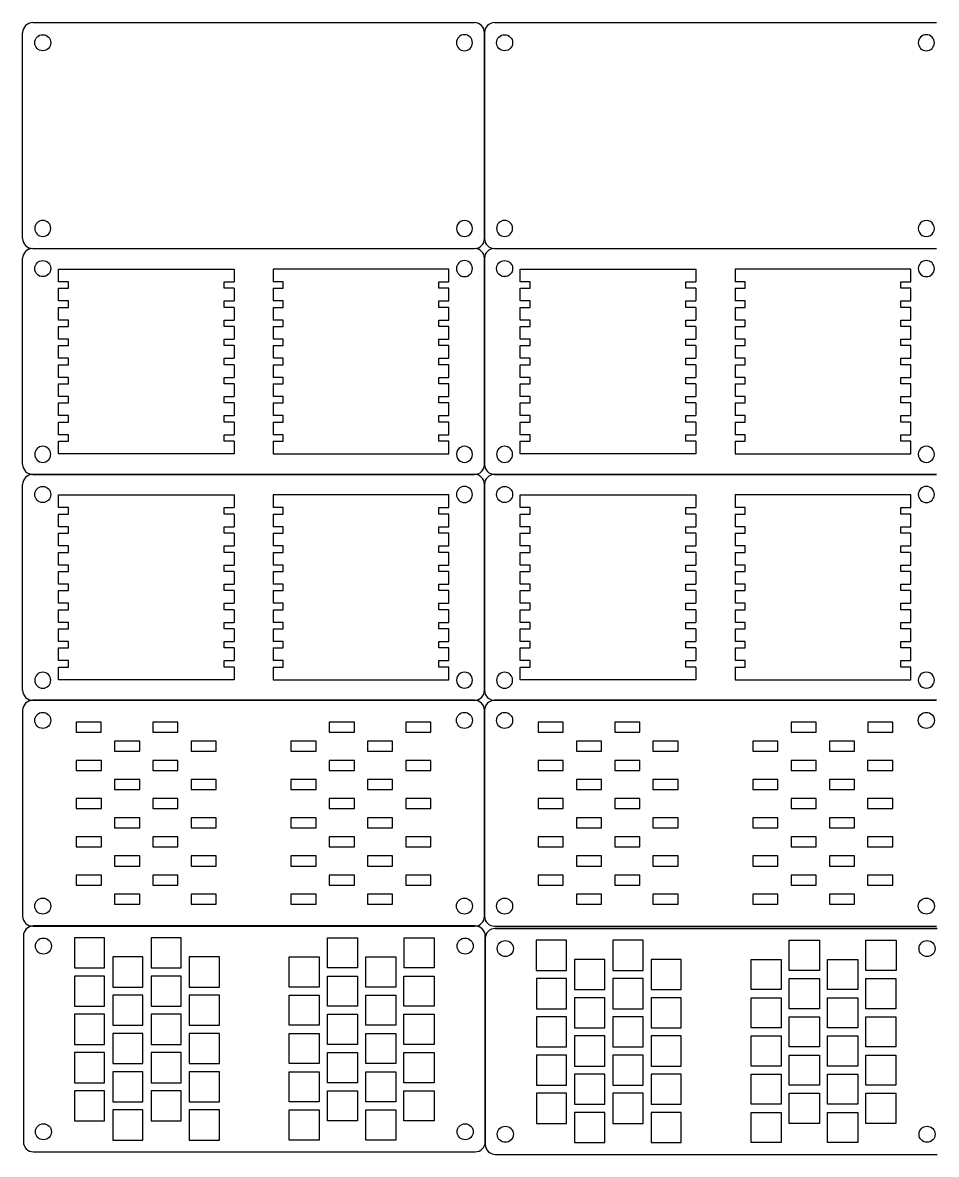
# Model space of a CAD drawing. Header units: millimetres. Extents: x 1 to 277, y -46 to 180.
# Drawn here: x 0.6 to 182.6, y -45.8 to 179.7 of the extents above; entities that cross this region are included whole.
import ezdxf

# ---------------------------------------------------------------- set-up
doc = ezdxf.new("R2010")
doc.units = ezdxf.units.MM

msp = doc.modelspace()

# ---------------------------------------------------------------- linework, layer by layer
for points in [[(2.56, 179.66), (90.56, 179.66)], [(94.56, 179.66), (182.56, 179.66)], [(0.56, 136.66), (0.56, 177.66)], [(92.56, 136.66), (92.56, 177.66)], [(92.56, 177.66), (92.56, 136.66)], [(2.56, 134.66), (90.56, 134.66)], [(2.56, 134.66), (90.56, 134.66)], [(94.56, 134.66), (182.56, 134.66)], [(94.56, 134.66), (182.56, 134.66)], [(0.56, 91.66), (0.56, 132.66)], [(92.56, 91.66), (92.56, 132.66)], [(92.56, 91.66), (92.56, 132.66)], [(92.56, 132.66), (92.56, 91.66)], [(7.67, 128.04), (7.67, 130.56), (42.67, 130.56)], [(42.67, 130.56), (42.67, 128.04)], [(50.45, 130.56), (50.45, 128.04)], [(85.45, 128.04), (85.45, 130.56), (50.45, 130.56)], [(99.67, 128.04), (99.67, 130.56), (134.67, 130.56)], [(134.67, 130.56), (134.67, 128.04)], [(142.45, 130.56), (142.45, 128.04)], [(177.45, 128.04), (177.45, 130.56), (142.45, 130.56)], [(7.67, 126.75), (9.67, 126.75), (9.67, 128.04), (7.67, 128.04)], [(7.67, 124.23), (7.67, 126.75)], [(40.67, 126.75), (40.67, 128.04)], [(40.67, 128.04), (42.67, 128.04)], [(42.67, 126.75), (40.67, 126.75)], [(42.67, 126.75), (42.67, 124.23)], [(52.45, 128.04), (50.45, 128.04)], [(50.45, 126.75), (52.45, 126.75)], [(50.45, 126.75), (50.45, 124.23)], [(52.45, 126.75), (52.45, 128.04)], [(85.45, 126.75), (83.45, 126.75), (83.45, 128.04), (85.45, 128.04)], [(85.45, 124.23), (85.45, 126.75)], [(99.67, 126.75), (101.67, 126.75), (101.67, 128.04), (99.67, 128.04)], [(99.67, 124.23), (99.67, 126.75)], [(132.67, 126.75), (132.67, 128.04)], [(132.67, 128.04), (134.67, 128.04)], [(134.67, 126.75), (132.67, 126.75)], [(134.67, 126.75), (134.67, 124.23)], [(144.45, 128.04), (142.45, 128.04)], [(142.45, 126.75), (144.45, 126.75)], [(142.45, 126.75), (142.45, 124.23)], [(144.45, 126.75), (144.45, 128.04)], [(177.45, 126.75), (175.45, 126.75), (175.45, 128.04), (177.45, 128.04)], [(177.45, 124.23), (177.45, 126.75)], [(9.67, 124.23), (7.67, 124.23)], [(9.67, 120.42), (7.67, 120.42), (7.67, 122.94), (9.67, 122.94), (9.67, 124.23)], [(40.67, 122.94), (40.67, 124.23)], [(40.67, 124.23), (42.67, 124.23)], [(52.45, 124.23), (50.45, 124.23)], [(52.45, 122.94), (52.45, 124.23)], [(83.45, 124.23), (85.45, 124.23)], [(83.45, 120.42), (85.45, 120.42), (85.45, 122.94), (83.45, 122.94), (83.45, 124.23)], [(101.67, 124.23), (99.67, 124.23)], [(101.67, 120.42), (99.67, 120.42), (99.67, 122.94), (101.67, 122.94), (101.67, 124.23)], [(132.67, 122.94), (132.67, 124.23)], [(132.67, 124.23), (134.67, 124.23)], [(144.45, 124.23), (142.45, 124.23)], [(144.45, 122.94), (144.45, 124.23)], [(175.45, 124.23), (177.45, 124.23)], [(175.45, 120.42), (177.45, 120.42), (177.45, 122.94), (175.45, 122.94), (175.45, 124.23)], [(42.67, 122.94), (40.67, 122.94)], [(42.67, 122.94), (42.67, 120.42)], [(50.45, 122.94), (50.45, 120.42)], [(50.45, 122.94), (52.45, 122.94)], [(134.67, 122.94), (132.67, 122.94)], [(134.67, 122.94), (134.67, 120.42)], [(142.45, 122.94), (142.45, 120.42)], [(142.45, 122.94), (144.45, 122.94)], [(9.67, 119.13), (9.67, 120.42)], [(40.67, 119.13), (40.67, 120.42)], [(40.67, 120.42), (42.67, 120.42)], [(52.45, 120.42), (50.45, 120.42)], [(52.45, 119.13), (52.45, 120.42)], [(83.45, 119.13), (83.45, 120.42)], [(101.67, 119.13), (101.67, 120.42)], [(132.67, 119.13), (132.67, 120.42)], [(132.67, 120.42), (134.67, 120.42)], [(144.45, 120.42), (142.45, 120.42)], [(144.45, 119.13), (144.45, 120.42)], [(175.45, 119.13), (175.45, 120.42)], [(9.67, 112.8), (7.67, 112.8), (7.67, 115.32), (9.67, 115.32), (9.67, 116.61), (7.67, 116.61), (7.67, 119.13), (9.67, 119.13)], [(42.67, 119.13), (40.67, 119.13)], [(42.67, 119.13), (42.67, 116.61)], [(50.45, 119.13), (50.45, 116.61)], [(50.45, 119.13), (52.45, 119.13)], [(83.45, 112.8), (85.45, 112.8), (85.45, 115.32), (83.45, 115.32), (83.45, 116.61), (85.45, 116.61), (85.45, 119.13), (83.45, 119.13)], [(101.67, 112.8), (99.67, 112.8), (99.67, 115.32), (101.67, 115.32), (101.67, 116.61), (99.67, 116.61), (99.67, 119.13), (101.67, 119.13)], [(134.67, 119.13), (132.67, 119.13)], [(134.67, 119.13), (134.67, 116.61)], [(142.45, 119.13), (142.45, 116.61)], [(142.45, 119.13), (144.45, 119.13)], [(175.45, 112.8), (177.45, 112.8), (177.45, 115.32), (175.45, 115.32), (175.45, 116.61), (177.45, 116.61), (177.45, 119.13), (175.45, 119.13)], [(40.67, 115.32), (40.67, 116.61)], [(40.67, 116.61), (42.67, 116.61)], [(42.67, 115.32), (40.67, 115.32)], [(42.67, 115.32), (42.67, 112.8)], [(52.45, 116.61), (50.45, 116.61)], [(50.45, 115.32), (50.45, 112.8)], [(50.45, 115.32), (52.45, 115.32)], [(52.45, 115.32), (52.45, 116.61)], [(132.67, 115.32), (132.67, 116.61)], [(132.67, 116.61), (134.67, 116.61)], [(134.67, 115.32), (132.67, 115.32)], [(134.67, 115.32), (134.67, 112.8)], [(144.45, 116.61), (142.45, 116.61)], [(142.45, 115.32), (142.45, 112.8)], [(142.45, 115.32), (144.45, 115.32)], [(144.45, 115.32), (144.45, 116.61)], [(9.67, 111.51), (9.67, 112.8)], [(40.67, 111.51), (40.67, 112.8)], [(40.67, 112.8), (42.67, 112.8)], [(52.45, 112.8), (50.45, 112.8)], [(52.45, 111.51), (52.45, 112.8)], [(83.45, 111.51), (83.45, 112.8)], [(101.67, 111.51), (101.67, 112.8)], [(132.67, 111.51), (132.67, 112.8)], [(132.67, 112.8), (134.67, 112.8)], [(144.45, 112.8), (142.45, 112.8)], [(144.45, 111.51), (144.45, 112.8)], [(175.45, 111.51), (175.45, 112.8)], [(7.67, 93.75), (7.67, 96.27), (9.67, 96.27), (9.67, 97.56), (7.67, 97.56), (7.67, 100.08), (9.67, 100.08), (9.67, 101.37), (7.67, 101.37), (7.67, 103.89), (9.67, 103.89), (9.67, 105.18), (7.67, 105.18), (7.67, 107.7), (9.67, 107.7), (9.67, 108.99), (7.67, 108.99), (7.67, 111.51), (9.67, 111.51)], [(42.67, 111.51), (40.67, 111.51)], [(42.67, 111.51), (42.67, 108.99)], [(50.45, 111.51), (50.45, 108.99)], [(50.45, 111.51), (52.45, 111.51)], [(50.45, 96.27), (50.45, 93.75), (85.45, 93.75), (85.45, 96.27), (83.45, 96.27), (83.45, 97.56), (85.45, 97.56), (85.45, 100.08), (83.45, 100.08), (83.45, 101.37), (85.45, 101.37), (85.45, 103.89), (83.45, 103.89), (83.45, 105.18), (85.45, 105.18), (85.45, 107.7), (83.45, 107.7), (83.45, 108.99), (85.45, 108.99), (85.45, 111.51), (83.45, 111.51)], [(99.67, 93.75), (99.67, 96.27), (101.67, 96.27), (101.67, 97.56), (99.67, 97.56), (99.67, 100.08), (101.67, 100.08), (101.67, 101.37), (99.67, 101.37), (99.67, 103.89), (101.67, 103.89), (101.67, 105.18), (99.67, 105.18), (99.67, 107.7), (101.67, 107.7), (101.67, 108.99), (99.67, 108.99), (99.67, 111.51), (101.67, 111.51)], [(134.67, 111.51), (132.67, 111.51)], [(134.67, 111.51), (134.67, 108.99)], [(142.45, 111.51), (142.45, 108.99)], [(142.45, 111.51), (144.45, 111.51)], [(142.45, 96.27), (142.45, 93.75), (177.45, 93.75), (177.45, 96.27), (175.45, 96.27), (175.45, 97.56), (177.45, 97.56), (177.45, 100.08), (175.45, 100.08), (175.45, 101.37), (177.45, 101.37), (177.45, 103.89), (175.45, 103.89), (175.45, 105.18), (177.45, 105.18), (177.45, 107.7), (175.45, 107.7), (175.45, 108.99), (177.45, 108.99), (177.45, 111.51), (175.45, 111.51)], [(40.67, 107.7), (40.67, 108.99)], [(40.67, 108.99), (42.67, 108.99)], [(52.45, 108.99), (50.45, 108.99)], [(52.45, 107.7), (52.45, 108.99)], [(132.67, 107.7), (132.67, 108.99)], [(132.67, 108.99), (134.67, 108.99)], [(144.45, 108.99), (142.45, 108.99)], [(144.45, 107.7), (144.45, 108.99)], [(42.67, 107.7), (40.67, 107.7)], [(42.67, 107.7), (42.67, 105.18)], [(50.45, 107.7), (52.45, 107.7)], [(50.45, 107.7), (50.45, 105.18)], [(134.67, 107.7), (132.67, 107.7)], [(134.67, 107.7), (134.67, 105.18)], [(142.45, 107.7), (144.45, 107.7)], [(142.45, 107.7), (142.45, 105.18)], [(40.67, 103.89), (40.67, 105.18)], [(40.67, 105.18), (42.67, 105.18)], [(42.67, 103.89), (40.67, 103.89)], [(42.67, 103.89), (42.67, 101.37)], [(52.45, 105.18), (50.45, 105.18)], [(50.45, 103.89), (50.45, 101.37)], [(50.45, 103.89), (52.45, 103.89)], [(52.45, 103.89), (52.45, 105.18)], [(132.67, 103.89), (132.67, 105.18)], [(132.67, 105.18), (134.67, 105.18)], [(134.67, 103.89), (132.67, 103.89)], [(134.67, 103.89), (134.67, 101.37)], [(144.45, 105.18), (142.45, 105.18)], [(142.45, 103.89), (142.45, 101.37)], [(142.45, 103.89), (144.45, 103.89)], [(144.45, 103.89), (144.45, 105.18)], [(40.67, 100.08), (40.67, 101.37)], [(40.67, 101.37), (42.67, 101.37)], [(42.67, 100.08), (40.67, 100.08)], [(42.67, 100.08), (42.67, 97.56)], [(52.45, 101.37), (50.45, 101.37)], [(50.45, 100.08), (50.45, 97.56)], [(50.45, 100.08), (52.45, 100.08)], [(52.45, 100.08), (52.45, 101.37)], [(132.67, 100.08), (132.67, 101.37)], [(132.67, 101.37), (134.67, 101.37)], [(134.67, 100.08), (132.67, 100.08)], [(134.67, 100.08), (134.67, 97.56)], [(144.45, 101.37), (142.45, 101.37)], [(142.45, 100.08), (142.45, 97.56)], [(142.45, 100.08), (144.45, 100.08)], [(144.45, 100.08), (144.45, 101.37)], [(40.67, 96.27), (40.67, 97.56)], [(40.67, 97.56), (42.67, 97.56)], [(52.45, 97.56), (50.45, 97.56)], [(52.45, 96.27), (52.45, 97.56)], [(132.67, 96.27), (132.67, 97.56)], [(132.67, 97.56), (134.67, 97.56)], [(144.45, 97.56), (142.45, 97.56)], [(144.45, 96.27), (144.45, 97.56)], [(42.67, 96.27), (40.67, 96.27)], [(42.67, 96.27), (42.67, 93.75)], [(50.45, 96.27), (52.45, 96.27)], [(134.67, 96.27), (132.67, 96.27)], [(134.67, 96.27), (134.67, 93.75)], [(142.45, 96.27), (144.45, 96.27)], [(42.67, 93.75), (7.67, 93.75)], [(134.67, 93.75), (99.67, 93.75)], [(2.56, 89.66), (90.56, 89.66)], [(90.56, 89.66), (2.56, 89.66)], [(94.56, 89.66), (182.56, 89.66)], [(182.56, 89.66), (94.56, 89.66)], [(0.56, 46.66), (0.56, 87.66)], [(92.56, 46.66), (92.56, 87.66)], [(92.56, 46.66), (92.56, 87.66)], [(92.56, 87.66), (92.56, 46.66)], [(7.67, 83.04), (7.67, 85.56), (42.67, 85.56)], [(42.67, 85.56), (42.67, 83.04)], [(50.45, 85.56), (50.45, 83.04)], [(85.45, 83.04), (85.45, 85.56), (50.45, 85.56)], [(99.67, 83.04), (99.67, 85.56), (134.67, 85.56)], [(134.67, 85.56), (134.67, 83.04)], [(142.45, 85.56), (142.45, 83.04)], [(177.45, 83.04), (177.45, 85.56), (142.45, 85.56)], [(7.67, 81.75), (9.67, 81.75), (9.67, 83.04), (7.67, 83.04)], [(7.67, 79.23), (7.67, 81.75)], [(40.67, 81.75), (40.67, 83.04)], [(40.67, 83.04), (42.67, 83.04)], [(42.67, 81.75), (40.67, 81.75)], [(42.67, 81.75), (42.67, 79.23)], [(52.45, 83.04), (50.45, 83.04)], [(50.45, 81.75), (52.45, 81.75)], [(50.45, 81.75), (50.45, 79.23)], [(52.45, 81.75), (52.45, 83.04)], [(85.45, 81.75), (83.45, 81.75), (83.45, 83.04), (85.45, 83.04)], [(85.45, 79.23), (85.45, 81.75)], [(99.67, 81.75), (101.67, 81.75), (101.67, 83.04), (99.67, 83.04)], [(99.67, 79.23), (99.67, 81.75)], [(132.67, 81.75), (132.67, 83.04)], [(132.67, 83.04), (134.67, 83.04)], [(134.67, 81.75), (132.67, 81.75)], [(134.67, 81.75), (134.67, 79.23)], [(144.45, 83.04), (142.45, 83.04)], [(142.45, 81.75), (144.45, 81.75)], [(142.45, 81.75), (142.45, 79.23)], [(144.45, 81.75), (144.45, 83.04)], [(177.45, 81.75), (175.45, 81.75), (175.45, 83.04), (177.45, 83.04)], [(177.45, 79.23), (177.45, 81.75)], [(9.67, 79.23), (7.67, 79.23)], [(9.67, 75.42), (7.67, 75.42), (7.67, 77.94), (9.67, 77.94), (9.67, 79.23)], [(40.67, 77.94), (40.67, 79.23)], [(40.67, 79.23), (42.67, 79.23)], [(52.45, 79.23), (50.45, 79.23)], [(52.45, 77.94), (52.45, 79.23)], [(83.45, 79.23), (85.45, 79.23)], [(83.45, 75.42), (85.45, 75.42), (85.45, 77.94), (83.45, 77.94), (83.45, 79.23)], [(101.67, 79.23), (99.67, 79.23)], [(101.67, 75.42), (99.67, 75.42), (99.67, 77.94), (101.67, 77.94), (101.67, 79.23)], [(132.67, 77.94), (132.67, 79.23)], [(132.67, 79.23), (134.67, 79.23)], [(144.45, 79.23), (142.45, 79.23)], [(144.45, 77.94), (144.45, 79.23)], [(175.45, 79.23), (177.45, 79.23)], [(175.45, 75.42), (177.45, 75.42), (177.45, 77.94), (175.45, 77.94), (175.45, 79.23)], [(42.67, 77.94), (40.67, 77.94)], [(42.67, 77.94), (42.67, 75.42)], [(50.45, 77.94), (50.45, 75.42)], [(50.45, 77.94), (52.45, 77.94)], [(134.67, 77.94), (132.67, 77.94)], [(134.67, 77.94), (134.67, 75.42)], [(142.45, 77.94), (142.45, 75.42)], [(142.45, 77.94), (144.45, 77.94)], [(9.67, 74.13), (9.67, 75.42)], [(40.67, 74.13), (40.67, 75.42)], [(40.67, 75.42), (42.67, 75.42)], [(52.45, 75.42), (50.45, 75.42)], [(52.45, 74.13), (52.45, 75.42)], [(83.45, 74.13), (83.45, 75.42)], [(101.67, 74.13), (101.67, 75.42)], [(132.67, 74.13), (132.67, 75.42)], [(132.67, 75.42), (134.67, 75.42)], [(144.45, 75.42), (142.45, 75.42)], [(144.45, 74.13), (144.45, 75.42)], [(175.45, 74.13), (175.45, 75.42)], [(9.67, 67.8), (7.67, 67.8), (7.67, 70.32), (9.67, 70.32), (9.67, 71.61), (7.67, 71.61), (7.67, 74.13), (9.67, 74.13)], [(42.67, 74.13), (40.67, 74.13)], [(42.67, 74.13), (42.67, 71.61)], [(50.45, 74.13), (50.45, 71.61)], [(50.45, 74.13), (52.45, 74.13)], [(83.45, 67.8), (85.45, 67.8), (85.45, 70.32), (83.45, 70.32), (83.45, 71.61), (85.45, 71.61), (85.45, 74.13), (83.45, 74.13)], [(101.67, 67.8), (99.67, 67.8), (99.67, 70.32), (101.67, 70.32), (101.67, 71.61), (99.67, 71.61), (99.67, 74.13), (101.67, 74.13)], [(134.67, 74.13), (132.67, 74.13)], [(134.67, 74.13), (134.67, 71.61)], [(142.45, 74.13), (142.45, 71.61)], [(142.45, 74.13), (144.45, 74.13)], [(175.45, 67.8), (177.45, 67.8), (177.45, 70.32), (175.45, 70.32), (175.45, 71.61), (177.45, 71.61), (177.45, 74.13), (175.45, 74.13)], [(40.67, 70.32), (40.67, 71.61)], [(40.67, 71.61), (42.67, 71.61)], [(42.67, 70.32), (40.67, 70.32)], [(42.67, 70.32), (42.67, 67.8)], [(52.45, 71.61), (50.45, 71.61)], [(50.45, 70.32), (50.45, 67.8)], [(50.45, 70.32), (52.45, 70.32)], [(52.45, 70.32), (52.45, 71.61)], [(132.67, 70.32), (132.67, 71.61)], [(132.67, 71.61), (134.67, 71.61)], [(134.67, 70.32), (132.67, 70.32)], [(134.67, 70.32), (134.67, 67.8)], [(144.45, 71.61), (142.45, 71.61)], [(142.45, 70.32), (142.45, 67.8)], [(142.45, 70.32), (144.45, 70.32)], [(144.45, 70.32), (144.45, 71.61)], [(9.67, 66.51), (9.67, 67.8)], [(40.67, 66.51), (40.67, 67.8)], [(40.67, 67.8), (42.67, 67.8)], [(52.45, 67.8), (50.45, 67.8)], [(52.45, 66.51), (52.45, 67.8)], [(83.45, 66.51), (83.45, 67.8)], [(101.67, 66.51), (101.67, 67.8)], [(132.67, 66.51), (132.67, 67.8)], [(132.67, 67.8), (134.67, 67.8)], [(144.45, 67.8), (142.45, 67.8)], [(144.45, 66.51), (144.45, 67.8)], [(175.45, 66.51), (175.45, 67.8)], [(7.67, 48.75), (7.67, 51.27), (9.67, 51.27), (9.67, 52.56), (7.67, 52.56), (7.67, 55.08), (9.67, 55.08), (9.67, 56.37), (7.67, 56.37), (7.67, 58.89), (9.67, 58.89), (9.67, 60.18), (7.67, 60.18), (7.67, 62.7), (9.67, 62.7), (9.67, 63.99), (7.67, 63.99), (7.67, 66.51), (9.67, 66.51)], [(42.67, 66.51), (40.67, 66.51)], [(42.67, 66.51), (42.67, 63.99)], [(50.45, 66.51), (50.45, 63.99)], [(50.45, 66.51), (52.45, 66.51)], [(50.45, 51.27), (50.45, 48.75), (85.45, 48.75), (85.45, 51.27), (83.45, 51.27), (83.45, 52.56), (85.45, 52.56), (85.45, 55.08), (83.45, 55.08), (83.45, 56.37), (85.45, 56.37), (85.45, 58.89), (83.45, 58.89), (83.45, 60.18), (85.45, 60.18), (85.45, 62.7), (83.45, 62.7), (83.45, 63.99), (85.45, 63.99), (85.45, 66.51), (83.45, 66.51)], [(99.67, 48.75), (99.67, 51.27), (101.67, 51.27), (101.67, 52.56), (99.67, 52.56), (99.67, 55.08), (101.67, 55.08), (101.67, 56.37), (99.67, 56.37), (99.67, 58.89), (101.67, 58.89), (101.67, 60.18), (99.67, 60.18), (99.67, 62.7), (101.67, 62.7), (101.67, 63.99), (99.67, 63.99), (99.67, 66.51), (101.67, 66.51)], [(134.67, 66.51), (132.67, 66.51)], [(134.67, 66.51), (134.67, 63.99)], [(142.45, 66.51), (142.45, 63.99)], [(142.45, 66.51), (144.45, 66.51)], [(142.45, 51.27), (142.45, 48.75), (177.45, 48.75), (177.45, 51.27), (175.45, 51.27), (175.45, 52.56), (177.45, 52.56), (177.45, 55.08), (175.45, 55.08), (175.45, 56.37), (177.45, 56.37), (177.45, 58.89), (175.45, 58.89), (175.45, 60.18), (177.45, 60.18), (177.45, 62.7), (175.45, 62.7), (175.45, 63.99), (177.45, 63.99), (177.45, 66.51), (175.45, 66.51)], [(40.67, 62.7), (40.67, 63.99)], [(40.67, 63.99), (42.67, 63.99)], [(52.45, 63.99), (50.45, 63.99)], [(52.45, 62.7), (52.45, 63.99)], [(132.67, 62.7), (132.67, 63.99)], [(132.67, 63.99), (134.67, 63.99)], [(144.45, 63.99), (142.45, 63.99)], [(144.45, 62.7), (144.45, 63.99)], [(42.67, 62.7), (40.67, 62.7)], [(42.67, 62.7), (42.67, 60.18)], [(50.45, 62.7), (52.45, 62.7)], [(50.45, 62.7), (50.45, 60.18)], [(134.67, 62.7), (132.67, 62.7)], [(134.67, 62.7), (134.67, 60.18)], [(142.45, 62.7), (144.45, 62.7)], [(142.45, 62.7), (142.45, 60.18)], [(40.67, 58.89), (40.67, 60.18)], [(40.67, 60.18), (42.67, 60.18)], [(42.67, 58.89), (40.67, 58.89)], [(42.67, 58.89), (42.67, 56.37)], [(52.45, 60.18), (50.45, 60.18)], [(50.45, 58.89), (50.45, 56.37)], [(50.45, 58.89), (52.45, 58.89)], [(52.45, 58.89), (52.45, 60.18)], [(132.67, 58.89), (132.67, 60.18)], [(132.67, 60.18), (134.67, 60.18)], [(134.67, 58.89), (132.67, 58.89)], [(134.67, 58.89), (134.67, 56.37)], [(144.45, 60.18), (142.45, 60.18)], [(142.45, 58.89), (142.45, 56.37)], [(142.45, 58.89), (144.45, 58.89)], [(144.45, 58.89), (144.45, 60.18)], [(40.67, 55.08), (40.67, 56.37)], [(40.67, 56.37), (42.67, 56.37)], [(52.45, 56.37), (50.45, 56.37)], [(52.45, 55.08), (52.45, 56.37)], [(132.67, 55.08), (132.67, 56.37)], [(132.67, 56.37), (134.67, 56.37)], [(144.45, 56.37), (142.45, 56.37)], [(144.45, 55.08), (144.45, 56.37)], [(42.67, 55.08), (40.67, 55.08)], [(42.67, 55.08), (42.67, 52.56)], [(50.45, 55.08), (50.45, 52.56)], [(50.45, 55.08), (52.45, 55.08)], [(134.67, 55.08), (132.67, 55.08)], [(134.67, 55.08), (134.67, 52.56)], [(142.45, 55.08), (142.45, 52.56)], [(142.45, 55.08), (144.45, 55.08)], [(40.67, 51.27), (40.67, 52.56)], [(40.67, 52.56), (42.67, 52.56)], [(52.45, 52.56), (50.45, 52.56)], [(52.45, 51.27), (52.45, 52.56)], [(132.67, 51.27), (132.67, 52.56)], [(132.67, 52.56), (134.67, 52.56)], [(144.45, 52.56), (142.45, 52.56)], [(144.45, 51.27), (144.45, 52.56)], [(42.67, 51.27), (40.67, 51.27)], [(42.67, 51.27), (42.67, 48.75)], [(50.45, 51.27), (52.45, 51.27)], [(134.67, 51.27), (132.67, 51.27)], [(134.67, 51.27), (134.67, 48.75)], [(142.45, 51.27), (144.45, 51.27)], [(42.67, 48.75), (7.67, 48.75)], [(134.67, 48.75), (99.67, 48.75)], [(90.56, 44.66), (2.56, 44.66)], [(2.56, 44.66), (90.56, 44.66)], [(182.56, 44.66), (94.56, 44.66)], [(94.56, 44.66), (182.56, 44.66)], [(0.56, 42.66), (0.56, 1.66)], [(92.56, 42.66), (92.56, 1.66)], [(92.56, 1.66), (92.56, 42.66)], [(2.56, -0.34), (90.56, -0.34)], [(90.7, -0.3), (2.7, -0.3)], [(2.7, -0.3), (90.7, -0.3)], [(94.56, -0.34), (182.56, -0.34)], [(94.7, -0.8), (182.7, -0.8)], [(182.7, -0.8), (94.7, -0.8)], [(0.7, -2.3), (0.7, -43.3)], [(92.7, -2.3), (92.7, -43.3)], [(92.7, -43.3), (92.7, -2.3)], [(92.7, -2.8), (92.7, -43.8)], [(2.7, -45.3), (90.7, -45.3)], [(94.7, -45.8), (182.7, -45.8)]]:
    msp.add_lwpolyline(points)
for points in [[(16.22, 40.31), (11.22, 40.31), (11.22, 38.31), (16.22, 38.31), (16.22, 40.31)], [(31.49, 40.31), (26.49, 40.31), (26.49, 38.31), (31.49, 38.31), (31.49, 40.31)], [(66.63, 40.31), (61.63, 40.31), (61.63, 38.31), (66.63, 38.31), (66.63, 40.31)], [(81.89, 40.31), (76.89, 40.31), (76.89, 38.31), (81.89, 38.31), (81.89, 40.31)], [(108.22, 40.31), (103.22, 40.31), (103.22, 38.31), (108.22, 38.31), (108.22, 40.31)], [(123.49, 40.31), (118.49, 40.31), (118.49, 38.31), (123.49, 38.31), (123.49, 40.31)], [(158.63, 40.31), (153.63, 40.31), (153.63, 38.31), (158.63, 38.31), (158.63, 40.31)], [(173.89, 40.31), (168.89, 40.31), (168.89, 38.31), (173.89, 38.31), (173.89, 40.31)], [(23.87, 36.5), (18.87, 36.5), (18.87, 34.5), (23.87, 34.5), (23.87, 36.5)], [(39.11, 36.5), (34.11, 36.5), (34.11, 34.5), (39.11, 34.5), (39.11, 36.5)], [(59.01, 36.5), (54.01, 36.5), (54.01, 34.5), (59.01, 34.5), (59.01, 36.5)], [(74.25, 36.5), (69.25, 36.5), (69.25, 34.5), (74.25, 34.5), (74.25, 36.5)], [(115.87, 36.5), (110.87, 36.5), (110.87, 34.5), (115.87, 34.5), (115.87, 36.5)], [(131.11, 36.5), (126.11, 36.5), (126.11, 34.5), (131.11, 34.5), (131.11, 36.5)], [(151.01, 36.5), (146.01, 36.5), (146.01, 34.5), (151.01, 34.5), (151.01, 36.5)], [(166.25, 36.5), (161.25, 36.5), (161.25, 34.5), (166.25, 34.5), (166.25, 36.5)], [(16.25, 32.69), (11.25, 32.69), (11.25, 30.69), (16.25, 30.69), (16.25, 32.69)], [(31.49, 32.69), (26.49, 32.69), (26.49, 30.69), (31.49, 30.69), (31.49, 32.69)], [(66.63, 32.69), (61.63, 32.69), (61.63, 30.69), (66.63, 30.69), (66.63, 32.69)], [(81.87, 32.69), (76.87, 32.69), (76.87, 30.69), (81.87, 30.69), (81.87, 32.69)], [(108.25, 32.69), (103.25, 32.69), (103.25, 30.69), (108.25, 30.69), (108.25, 32.69)], [(123.49, 32.69), (118.49, 32.69), (118.49, 30.69), (123.49, 30.69), (123.49, 32.69)], [(158.63, 32.69), (153.63, 32.69), (153.63, 30.69), (158.63, 30.69), (158.63, 32.69)], [(173.87, 32.69), (168.87, 32.69), (168.87, 30.69), (173.87, 30.69), (173.87, 32.69)], [(23.87, 28.88), (18.87, 28.88), (18.87, 26.88), (23.87, 26.88), (23.87, 28.88)], [(39.11, 28.88), (34.11, 28.88), (34.11, 26.88), (39.11, 26.88), (39.11, 28.88)], [(59.01, 28.88), (54.01, 28.88), (54.01, 26.88), (59.01, 26.88), (59.01, 28.88)], [(74.25, 28.88), (69.25, 28.88), (69.25, 26.88), (74.25, 26.88), (74.25, 28.88)], [(115.87, 28.88), (110.87, 28.88), (110.87, 26.88), (115.87, 26.88), (115.87, 28.88)], [(131.11, 28.88), (126.11, 28.88), (126.11, 26.88), (131.11, 26.88), (131.11, 28.88)], [(151.01, 28.88), (146.01, 28.88), (146.01, 26.88), (151.01, 26.88), (151.01, 28.88)], [(166.25, 28.88), (161.25, 28.88), (161.25, 26.88), (166.25, 26.88), (166.25, 28.88)], [(16.25, 25.07), (11.25, 25.07), (11.25, 23.07), (16.25, 23.07), (16.25, 25.07)], [(31.49, 25.07), (26.49, 25.07), (26.49, 23.07), (31.49, 23.07), (31.49, 25.07)], [(66.63, 25.07), (61.63, 25.07), (61.63, 23.07), (66.63, 23.07), (66.63, 25.07)], [(81.87, 25.07), (76.87, 25.07), (76.87, 23.07), (81.87, 23.07), (81.87, 25.07)], [(108.25, 25.07), (103.25, 25.07), (103.25, 23.07), (108.25, 23.07), (108.25, 25.07)], [(123.49, 25.07), (118.49, 25.07), (118.49, 23.07), (123.49, 23.07), (123.49, 25.07)], [(158.63, 25.07), (153.63, 25.07), (153.63, 23.07), (158.63, 23.07), (158.63, 25.07)], [(173.87, 25.07), (168.87, 25.07), (168.87, 23.07), (173.87, 23.07), (173.87, 25.07)], [(23.87, 21.26), (18.87, 21.26), (18.87, 19.26), (23.87, 19.26), (23.87, 21.26)], [(39.11, 21.26), (34.11, 21.26), (34.11, 19.26), (39.11, 19.26), (39.11, 21.26)], [(59.01, 21.26), (54.01, 21.26), (54.01, 19.26), (59.01, 19.26), (59.01, 21.26)], [(74.25, 21.26), (69.25, 21.26), (69.25, 19.26), (74.25, 19.26), (74.25, 21.26)], [(115.87, 21.26), (110.87, 21.26), (110.87, 19.26), (115.87, 19.26), (115.87, 21.26)], [(131.11, 21.26), (126.11, 21.26), (126.11, 19.26), (131.11, 19.26), (131.11, 21.26)], [(151.01, 21.26), (146.01, 21.26), (146.01, 19.26), (151.01, 19.26), (151.01, 21.26)], [(166.25, 21.26), (161.25, 21.26), (161.25, 19.26), (166.25, 19.26), (166.25, 21.26)], [(16.25, 17.45), (11.25, 17.45), (11.25, 15.45), (16.25, 15.45), (16.25, 17.45)], [(31.49, 17.45), (26.49, 17.45), (26.49, 15.45), (31.49, 15.45), (31.49, 17.45)], [(66.63, 17.45), (61.63, 17.45), (61.63, 15.45), (66.63, 15.45), (66.63, 17.45)], [(81.87, 17.45), (76.87, 17.45), (76.87, 15.45), (81.87, 15.45), (81.87, 17.45)], [(108.25, 17.45), (103.25, 17.45), (103.25, 15.45), (108.25, 15.45), (108.25, 17.45)], [(123.49, 17.45), (118.49, 17.45), (118.49, 15.45), (123.49, 15.45), (123.49, 17.45)], [(158.63, 17.45), (153.63, 17.45), (153.63, 15.45), (158.63, 15.45), (158.63, 17.45)], [(173.87, 17.45), (168.87, 17.45), (168.87, 15.45), (173.87, 15.45), (173.87, 17.45)], [(23.87, 13.64), (18.87, 13.64), (18.87, 11.64), (23.87, 11.64), (23.87, 13.64)], [(39.11, 13.64), (34.11, 13.64), (34.11, 11.64), (39.11, 11.64), (39.11, 13.64)], [(59.01, 13.64), (54.01, 13.64), (54.01, 11.64), (59.01, 11.64), (59.01, 13.64)], [(74.25, 13.64), (69.25, 13.64), (69.25, 11.64), (74.25, 11.64), (74.25, 13.64)], [(115.87, 13.64), (110.87, 13.64), (110.87, 11.64), (115.87, 11.64), (115.87, 13.64)], [(131.11, 13.64), (126.11, 13.64), (126.11, 11.64), (131.11, 11.64), (131.11, 13.64)], [(151.01, 13.64), (146.01, 13.64), (146.01, 11.64), (151.01, 11.64), (151.01, 13.64)], [(166.25, 13.64), (161.25, 13.64), (161.25, 11.64), (166.25, 11.64), (166.25, 13.64)], [(16.25, 9.83), (11.25, 9.83), (11.25, 7.83), (16.25, 7.83), (16.25, 9.83)], [(31.49, 9.83), (26.49, 9.83), (26.49, 7.83), (31.49, 7.83), (31.49, 9.83)], [(66.63, 9.83), (61.63, 9.83), (61.63, 7.83), (66.63, 7.83), (66.63, 9.83)], [(81.87, 9.83), (76.87, 9.83), (76.87, 7.83), (81.87, 7.83), (81.87, 9.83)], [(108.25, 9.83), (103.25, 9.83), (103.25, 7.83), (108.25, 7.83), (108.25, 9.83)], [(123.49, 9.83), (118.49, 9.83), (118.49, 7.83), (123.49, 7.83), (123.49, 9.83)], [(158.63, 9.83), (153.63, 9.83), (153.63, 7.83), (158.63, 7.83), (158.63, 9.83)], [(173.87, 9.83), (168.87, 9.83), (168.87, 7.83), (173.87, 7.83), (173.87, 9.83)], [(23.87, 6.02), (18.87, 6.02), (18.87, 4.02), (23.87, 4.02), (23.87, 6.02)], [(39.11, 6.02), (34.11, 6.02), (34.11, 4.02), (39.11, 4.02), (39.11, 6.02)], [(59.01, 6.02), (54.01, 6.02), (54.01, 4.02), (59.01, 4.02), (59.01, 6.02)], [(74.25, 6.02), (69.25, 6.02), (69.25, 4.02), (74.25, 4.02), (74.25, 6.02)], [(115.87, 6.02), (110.87, 6.02), (110.87, 4.02), (115.87, 4.02), (115.87, 6.02)], [(131.11, 6.02), (126.11, 6.02), (126.11, 4.02), (131.11, 4.02), (131.11, 6.02)], [(151.01, 6.02), (146.01, 6.02), (146.01, 4.02), (151.01, 4.02), (151.01, 6.02)], [(166.25, 6.02), (161.25, 6.02), (161.25, 4.02), (166.25, 4.02), (166.25, 6.02)], [(10.87, -8.66), (16.87, -8.66), (16.87, -2.66), (10.87, -2.66), (10.87, -8.66)], [(26.13, -8.66), (32.13, -8.66), (32.13, -2.66), (26.13, -2.66), (26.13, -8.66)], [(67.27, -8.66), (61.27, -8.66), (61.27, -2.66), (67.27, -2.66), (67.27, -8.66)], [(82.53, -8.66), (76.53, -8.66), (76.53, -2.66), (82.53, -2.66), (82.53, -8.66)], [(102.87, -9.16), (108.87, -9.16), (108.87, -3.16), (102.87, -3.16), (102.87, -9.16)], [(118.13, -9.16), (124.13, -9.16), (124.13, -3.16), (118.13, -3.16), (118.13, -9.16)], [(159.27, -9.16), (153.27, -9.16), (153.27, -3.16), (159.27, -3.16), (159.27, -9.16)], [(174.53, -9.16), (168.53, -9.16), (168.53, -3.16), (174.53, -3.16), (174.53, -9.16)], [(18.51, -12.47), (24.51, -12.47), (24.51, -6.47), (18.51, -6.47), (18.51, -12.47)], [(33.75, -12.47), (39.75, -12.47), (39.75, -6.47), (33.75, -6.47), (33.75, -12.47)], [(59.65, -12.47), (53.65, -12.47), (53.65, -6.47), (59.65, -6.47), (59.65, -12.47)], [(74.89, -12.47), (68.89, -12.47), (68.89, -6.47), (74.89, -6.47), (74.89, -12.47)], [(110.51, -12.97), (116.51, -12.97), (116.51, -6.97), (110.51, -6.97), (110.51, -12.97)], [(125.75, -12.97), (131.75, -12.97), (131.75, -6.97), (125.75, -6.97), (125.75, -12.97)], [(151.65, -12.97), (145.65, -12.97), (145.65, -6.97), (151.65, -6.97), (151.65, -12.97)], [(166.89, -12.97), (160.89, -12.97), (160.89, -6.97), (166.89, -6.97), (166.89, -12.97)], [(10.89, -16.28), (16.89, -16.28), (16.89, -10.28), (10.89, -10.28), (10.89, -16.28)], [(26.13, -16.28), (32.13, -16.28), (32.13, -10.28), (26.13, -10.28), (26.13, -16.28)], [(67.27, -16.28), (61.27, -16.28), (61.27, -10.28), (67.27, -10.28), (67.27, -16.28)], [(82.51, -16.28), (76.51, -16.28), (76.51, -10.28), (82.51, -10.28), (82.51, -16.28)], [(102.89, -16.78), (108.89, -16.78), (108.89, -10.78), (102.89, -10.78), (102.89, -16.78)], [(118.13, -16.78), (124.13, -16.78), (124.13, -10.78), (118.13, -10.78), (118.13, -16.78)], [(159.27, -16.78), (153.27, -16.78), (153.27, -10.78), (159.27, -10.78), (159.27, -16.78)], [(174.51, -16.78), (168.51, -16.78), (168.51, -10.78), (174.51, -10.78), (174.51, -16.78)], [(18.51, -20.09), (24.51, -20.09), (24.51, -14.09), (18.51, -14.09), (18.51, -20.09)], [(33.75, -20.09), (39.75, -20.09), (39.75, -14.09), (33.75, -14.09), (33.75, -20.09)], [(59.65, -20.09), (53.65, -20.09), (53.65, -14.09), (59.65, -14.09), (59.65, -20.09)], [(74.89, -20.09), (68.89, -20.09), (68.89, -14.09), (74.89, -14.09), (74.89, -20.09)], [(110.51, -20.59), (116.51, -20.59), (116.51, -14.59), (110.51, -14.59), (110.51, -20.59)], [(125.75, -20.59), (131.75, -20.59), (131.75, -14.59), (125.75, -14.59), (125.75, -20.59)], [(151.65, -20.59), (145.65, -20.59), (145.65, -14.59), (151.65, -14.59), (151.65, -20.59)], [(166.89, -20.59), (160.89, -20.59), (160.89, -14.59), (166.89, -14.59), (166.89, -20.59)], [(10.89, -23.9), (16.89, -23.9), (16.89, -17.9), (10.89, -17.9), (10.89, -23.9)], [(26.13, -23.9), (32.13, -23.9), (32.13, -17.9), (26.13, -17.9), (26.13, -23.9)], [(67.27, -23.9), (61.27, -23.9), (61.27, -17.9), (67.27, -17.9), (67.27, -23.9)], [(82.51, -23.9), (76.51, -23.9), (76.51, -17.9), (82.51, -17.9), (82.51, -23.9)], [(102.89, -24.4), (108.89, -24.4), (108.89, -18.4), (102.89, -18.4), (102.89, -24.4)], [(118.13, -24.4), (124.13, -24.4), (124.13, -18.4), (118.13, -18.4), (118.13, -24.4)], [(159.27, -24.4), (153.27, -24.4), (153.27, -18.4), (159.27, -18.4), (159.27, -24.4)], [(174.51, -24.4), (168.51, -24.4), (168.51, -18.4), (174.51, -18.4), (174.51, -24.4)], [(18.51, -27.71), (24.51, -27.71), (24.51, -21.71), (18.51, -21.71), (18.51, -27.71)], [(33.75, -27.71), (39.75, -27.71), (39.75, -21.71), (33.75, -21.71), (33.75, -27.71)], [(59.65, -27.71), (53.65, -27.71), (53.65, -21.71), (59.65, -21.71), (59.65, -27.71)], [(74.89, -27.71), (68.89, -27.71), (68.89, -21.71), (74.89, -21.71), (74.89, -27.71)], [(110.51, -28.21), (116.51, -28.21), (116.51, -22.21), (110.51, -22.21), (110.51, -28.21)], [(125.75, -28.21), (131.75, -28.21), (131.75, -22.21), (125.75, -22.21), (125.75, -28.21)], [(151.65, -28.21), (145.65, -28.21), (145.65, -22.21), (151.65, -22.21), (151.65, -28.21)], [(166.89, -28.21), (160.89, -28.21), (160.89, -22.21), (166.89, -22.21), (166.89, -28.21)], [(10.89, -31.52), (16.89, -31.52), (16.89, -25.52), (10.89, -25.52), (10.89, -31.52)], [(26.13, -31.52), (32.13, -31.52), (32.13, -25.52), (26.13, -25.52), (26.13, -31.52)], [(67.27, -31.52), (61.27, -31.52), (61.27, -25.52), (67.27, -25.52), (67.27, -31.52)], [(82.51, -31.52), (76.51, -31.52), (76.51, -25.52), (82.51, -25.52), (82.51, -31.52)], [(102.89, -32.02), (108.89, -32.02), (108.89, -26.02), (102.89, -26.02), (102.89, -32.02)], [(118.13, -32.02), (124.13, -32.02), (124.13, -26.02), (118.13, -26.02), (118.13, -32.02)], [(159.27, -32.02), (153.27, -32.02), (153.27, -26.02), (159.27, -26.02), (159.27, -32.02)], [(174.51, -32.02), (168.51, -32.02), (168.51, -26.02), (174.51, -26.02), (174.51, -32.02)], [(18.51, -35.33), (24.51, -35.33), (24.51, -29.33), (18.51, -29.33), (18.51, -35.33)], [(33.75, -35.33), (39.75, -35.33), (39.75, -29.33), (33.75, -29.33), (33.75, -35.33)], [(59.65, -35.33), (53.65, -35.33), (53.65, -29.33), (59.65, -29.33), (59.65, -35.33)], [(74.89, -35.33), (68.89, -35.33), (68.89, -29.33), (74.89, -29.33), (74.89, -35.33)], [(110.51, -35.83), (116.51, -35.83), (116.51, -29.83), (110.51, -29.83), (110.51, -35.83)], [(125.75, -35.83), (131.75, -35.83), (131.75, -29.83), (125.75, -29.83), (125.75, -35.83)], [(151.65, -35.83), (145.65, -35.83), (145.65, -29.83), (151.65, -29.83), (151.65, -35.83)], [(166.89, -35.83), (160.89, -35.83), (160.89, -29.83), (166.89, -29.83), (166.89, -35.83)], [(10.89, -39.14), (16.89, -39.14), (16.89, -33.14), (10.89, -33.14), (10.89, -39.14)], [(26.13, -39.14), (32.13, -39.14), (32.13, -33.14), (26.13, -33.14), (26.13, -39.14)], [(67.27, -39.14), (61.27, -39.14), (61.27, -33.14), (67.27, -33.14), (67.27, -39.14)], [(82.51, -39.14), (76.51, -39.14), (76.51, -33.14), (82.51, -33.14), (82.51, -39.14)], [(102.89, -39.64), (108.89, -39.64), (108.89, -33.64), (102.89, -33.64), (102.89, -39.64)], [(118.13, -39.64), (124.13, -39.64), (124.13, -33.64), (118.13, -33.64), (118.13, -39.64)], [(159.27, -39.64), (153.27, -39.64), (153.27, -33.64), (159.27, -33.64), (159.27, -39.64)], [(174.51, -39.64), (168.51, -39.64), (168.51, -33.64), (174.51, -33.64), (174.51, -39.64)], [(18.51, -42.95), (24.51, -42.95), (24.51, -36.95), (18.51, -36.95), (18.51, -42.95)], [(33.75, -42.95), (39.75, -42.95), (39.75, -36.95), (33.75, -36.95), (33.75, -42.95)], [(59.65, -42.95), (53.65, -42.95), (53.65, -36.95), (59.65, -36.95), (59.65, -42.95)], [(74.89, -42.95), (68.89, -42.95), (68.89, -36.95), (74.89, -36.95), (74.89, -42.95)], [(110.51, -43.45), (116.51, -43.45), (116.51, -37.45), (110.51, -37.45), (110.51, -43.45)], [(125.75, -43.45), (131.75, -43.45), (131.75, -37.45), (125.75, -37.45), (125.75, -43.45)], [(151.65, -43.45), (145.65, -43.45), (145.65, -37.45), (151.65, -37.45), (151.65, -43.45)], [(166.89, -43.45), (160.89, -43.45), (160.89, -37.45), (166.89, -37.45), (166.89, -43.45)]]:
    msp.add_lwpolyline(points, close=True)
for centre in [(4.56, 175.66), (96.56, 175.66), (4.56, 130.66), (4.56, 130.66), (96.56, 130.66), (96.56, 130.66), (4.56, 85.66), (4.56, 85.66), (96.56, 85.66), (96.56, 85.66), (4.56, 40.66), (88.56, 40.66), (96.56, 40.66), (180.56, 40.66), (4.56, 3.66), (88.56, 3.66), (96.56, 3.66), (180.56, 3.66), (4.7, -4.3), (88.7, -4.3), (96.7, -4.8), (180.7, -4.8), (4.7, -41.3), (88.7, -41.3), (96.7, -41.8), (180.7, -41.8)]:
    msp.add_circle(centre, 1.6)
for centre, radius, start, end in [((2.56, 177.66), 2, 90, 180), ((90.56, 177.66), 2, 0, 90), ((94.56, 177.66), 2, 90, 180), ((88.56, 175.66), 1.6, 90, 270), ((88.56, 175.66), 1.6, 270, 90), ((180.56, 175.66), 1.6, 90, 270), ((180.56, 175.66), 1.6, 270, 90), ((4.56, 138.66), 1.6, 360, 180), ((88.56, 138.66), 1.6, 134.8982, 315.1018), ((88.56, 138.66), 1.6, 314.8982, 135.1018), ((96.56, 138.66), 1.6, 360, 180), ((180.56, 138.66), 1.6, 134.8982, 315.1018), ((180.56, 138.66), 1.6, 314.8982, 135.1018), ((4.56, 138.66), 1.6, 180, 0), ((96.56, 138.66), 1.6, 180, 0), ((2.56, 136.66), 2, 180, 270), ((90.56, 136.66), 2, 270, 0), ((94.56, 136.66), 2, 180, 270), ((2.56, 132.66), 2, 90, 180), ((2.56, 132.66), 2, 90, 180), ((90.56, 132.66), 2, 0, 90), ((90.56, 132.66), 2, 0, 90), ((94.56, 132.66), 2, 90, 180), ((94.56, 132.66), 2, 90, 180), ((88.56, 130.66), 1.6, 90, 270), ((88.56, 130.66), 1.6, 90, 270), ((88.56, 130.66), 1.6, 270, 90), ((88.56, 130.66), 1.6, 270, 90), ((180.56, 130.66), 1.6, 90, 270), ((180.56, 130.66), 1.6, 90, 270), ((180.56, 130.66), 1.6, 270, 90), ((180.56, 130.66), 1.6, 270, 90), ((4.56, 93.66), 1.6, 360, 180), ((4.56, 93.66), 1.6, 360, 180), ((88.56, 93.66), 1.6, 134.8982, 315.1018), ((88.56, 93.66), 1.6, 134.8982, 315.1018), ((88.56, 93.66), 1.6, 314.8982, 135.1018), ((88.56, 93.66), 1.6, 314.8982, 135.1018), ((96.56, 93.66), 1.6, 360, 180), ((96.56, 93.66), 1.6, 360, 180), ((180.56, 93.66), 1.6, 134.8982, 315.1018), ((180.56, 93.66), 1.6, 134.8982, 315.1018), ((180.56, 93.66), 1.6, 314.8982, 135.1018), ((180.56, 93.66), 1.6, 314.8982, 135.1018), ((4.56, 93.66), 1.6, 180, 0), ((4.56, 93.66), 1.6, 180, 0), ((96.56, 93.66), 1.6, 180, 0), ((96.56, 93.66), 1.6, 180, 0), ((2.56, 91.66), 2, 180, 270), ((2.56, 91.66), 2, 180, 270), ((90.56, 91.66), 2, 270, 0), ((90.56, 91.66), 2, 270, 0), ((94.56, 91.66), 2, 180, 270), ((94.56, 91.66), 2, 180, 270), ((2.56, 87.66), 2, 90, 180), ((2.56, 87.66), 2, 90, 180), ((90.56, 87.66), 2, 0, 90), ((90.56, 87.66), 2, 0, 90), ((94.56, 87.66), 2, 90, 180), ((94.56, 87.66), 2, 90, 180), ((88.56, 85.66), 1.6, 90, 270), ((88.56, 85.66), 1.6, 90, 270), ((88.56, 85.66), 1.6, 270, 90), ((88.56, 85.66), 1.6, 270, 90), ((180.56, 85.66), 1.6, 90, 270), ((180.56, 85.66), 1.6, 90, 270), ((180.56, 85.66), 1.6, 270, 90), ((180.56, 85.66), 1.6, 270, 90), ((4.56, 48.66), 1.6, 360, 180), ((4.56, 48.66), 1.6, 360, 180), ((88.56, 48.66), 1.6, 134.8982, 315.1018), ((88.56, 48.66), 1.6, 134.8982, 315.1018), ((88.56, 48.66), 1.6, 314.8982, 135.1018), ((88.56, 48.66), 1.6, 314.8982, 135.1018), ((96.56, 48.66), 1.6, 360, 180), ((96.56, 48.66), 1.6, 360, 180), ((180.56, 48.66), 1.6, 134.8982, 315.1018), ((180.56, 48.66), 1.6, 134.8982, 315.1018), ((180.56, 48.66), 1.6, 314.8982, 135.1018), ((180.56, 48.66), 1.6, 314.8982, 135.1018), ((4.56, 48.66), 1.6, 180, 0), ((4.56, 48.66), 1.6, 180, 0), ((96.56, 48.66), 1.6, 180, 0), ((96.56, 48.66), 1.6, 180, 0), ((2.56, 46.66), 2, 180, 270), ((2.56, 46.66), 2, 180, 270), ((90.56, 46.66), 2, 270, 0), ((90.56, 46.66), 2, 270, 0), ((94.56, 46.66), 2, 180, 270), ((94.56, 46.66), 2, 180, 270), ((2.56, 42.66), 2, 90, 180), ((90.56, 42.66), 2, 0, 90), ((94.56, 42.66), 2, 90, 180), ((2.56, 1.66), 2, 180, 270), ((90.56, 1.66), 2, 270, 0), ((94.56, 1.66), 2, 180, 270), ((2.7, -2.3), 2, 90, 179.9993), ((90.7, -2.3), 2, 0.0007, 90), ((94.7, -2.8), 2, 90, 180), ((2.7, -43.3), 2, 179.9993, 270), ((90.7, -43.3), 2, 270, 0.0007), ((94.7, -43.8), 2, 180, 270)]:
    msp.add_arc(centre, radius, start, end)

doc.saveas('drawing.dxf')
